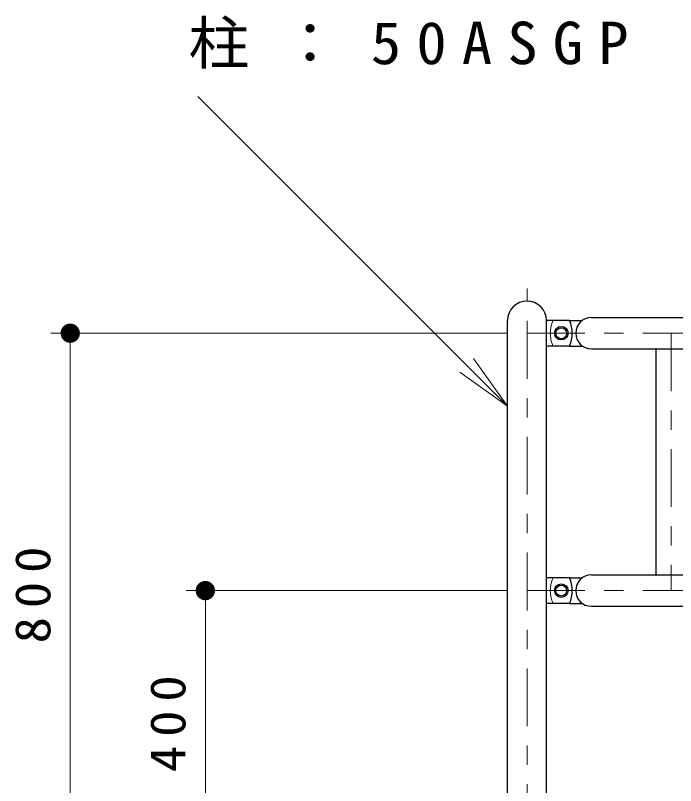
# Model space of a CAD drawing. Units: millimetres on the paper, scale 1:30. Extents: x -610 to 0, y 0 to 257.
# Drawn here: x -322.71 to -288.5, y 97.83 to 137.73 of the extents above; entities that cross this region are included whole.
import ezdxf

# ---------------------------------------------------------------- set-up
doc = ezdxf.new("R2010")
doc.units = ezdxf.units.MM
doc.linetypes.add('USER1', pattern=[4.5, 2.5, -2])
doc.linetypes.add('USER2', pattern=[6, 3, -1, 1, -1])
doc.layers.add('1_30', color=7, linetype='Continuous', lineweight=13)
doc.styles.add('ＭＳ ゴシック', font='')
doc.styles.get('ＭＳ ゴシック').set_extended_font_data('MS Gothic')

# ---------------------------------------------------------------- blocks, each defined once
blk = doc.blocks.new('open_arrow')
at = {"color": 0, "linetype": 'Continuous', "lineweight": -2}
blk.add_lwpolyline([(7.5, 1.25), (0, 0), (7.5, -1.25)], dxfattribs=at)
blk = doc.blocks.new('filled_dot')
at = {"color": 0, "linetype": 'Continuous', "lineweight": -2, "const_width": 1.25}
blk.add_lwpolyline([(-0.625, 0, 1), (0.625, 0, 1)], format="xyb", close=True, dxfattribs=at)

msp = doc.modelspace()

# ---------------------------------------------------------------- linework, layer by layer
at = {"layer": '1_30'}
for p, q in [((-297.207, 117.49), (-313.251, 133.534)), ((-297.199, 121.267), (-320.865, 121.267)), ((-319.865, 94.601), (-319.865, 121.267)), ((-297.199, 107.934), (-313.865, 107.934)), ((-312.865, 94.601), (-312.865, 107.934))]:
    msp.add_line(p, q, dxfattribs=at)
at = {"layer": '1_30', "linetype": 'USER2'}
for p, q in [((-296.199, 76.908), (-296.199, 123.586)), ((-296.199, 76.908), (-296.199, 123.586)), ((-296.199, 121.267), (-254.699, 121.267)), ((-288.722, 121.267), (-288.722, 107.934)), ((-296.199, 107.934), (-254.699, 107.934))]:
    msp.add_line(p, q, dxfattribs=at)
at = {"layer": '1_30', "color": 3, "lineweight": 25}
for p, q in [((-292.865, 122.077), (-256.199, 122.077)), ((-297.207, 82.934), (-297.207, 121.926)), ((-293.996, 121.934), (-295.19, 121.934)), ((-295.19, 82.934), (-295.19, 121.926)), ((-293.996, 121.934), (-293.325, 121.934)), ((-293.996, 120.601), (-295.19, 120.601)), ((-293.996, 120.601), (-293.325, 120.601)), ((-292.865, 120.457), (-256.199, 120.457)), ((-289.532, 120.457), (-289.532, 108.744)), ((-293.996, 108.601), (-295.19, 108.601)), ((-293.996, 108.601), (-293.325, 108.601)), ((-292.865, 108.744), (-256.199, 108.744)), ((-293.996, 107.267), (-295.19, 107.267)), ((-293.996, 107.267), (-293.325, 107.267)), ((-292.865, 107.124), (-256.199, 107.124))]:
    msp.add_line(p, q, dxfattribs=at)
for centre, radius in [((-294.424, 121.267), 0.35), ((-294.424, 121.267), 0.283), ((-294.424, 107.934), 0.35), ((-294.424, 107.934), 0.283)]:
    msp.add_circle(centre, radius, dxfattribs=at)
for centre, radius, start, end in [((-296.199, 121.926), 1.008, 0, 180), ((-292.865, 121.267), 0.81, 90, 270), ((-295.524, 121.267), 1.667, 336.4218, 23.5782), ((-295.524, 107.934), 1.667, 336.4218, 23.5782), ((-292.865, 107.934), 0.81, 90, 270)]:
    msp.add_arc(centre, radius, start, end, dxfattribs=at)
at = {"layer": '1_30', "linetype": 'USER1'}
for centre in [(-293.325, 121.267), (-293.325, 107.934)]:
    msp.add_arc(centre, 1.667, 156.4218, 203.5782, dxfattribs=at)

# ---------------------------------------------------------------- block references
at = {"layer": '1_30', "xscale": 0.4, "yscale": 0.4}
for name, p, rotation in [('filled_dot', (-319.865, 121.267), 270), ('open_arrow', (-297.207, 117.49), 135), ('filled_dot', (-312.865, 107.934), 270)]:
    msp.add_blockref(name, p, dxfattribs=dict(at, rotation=rotation))

# ---------------------------------------------------------------- texts
at = {"layer": '1_30', "insert": (-313.737, 136.184), "char_height": 2.199, "attachment_point": 4, "style": 'ＭＳ ゴシック'}
msp.add_mtext('\\T1.5;\\W1.05;柱：50ASGP', dxfattribs=at)
at = {"layer": '1_30', "char_height": 1.833, "attachment_point": 8, "rotation": 90, "style": 'ＭＳ ゴシック'}
for s, insert in [('\\T1.33;\\W1.1;800', (-320.865, 107.934)), ('\\T1.33;\\W1.1;400', (-313.865, 101.267))]:
    msp.add_mtext(s, dxfattribs=dict(at, insert=insert))

doc.saveas('drawing.dxf')
